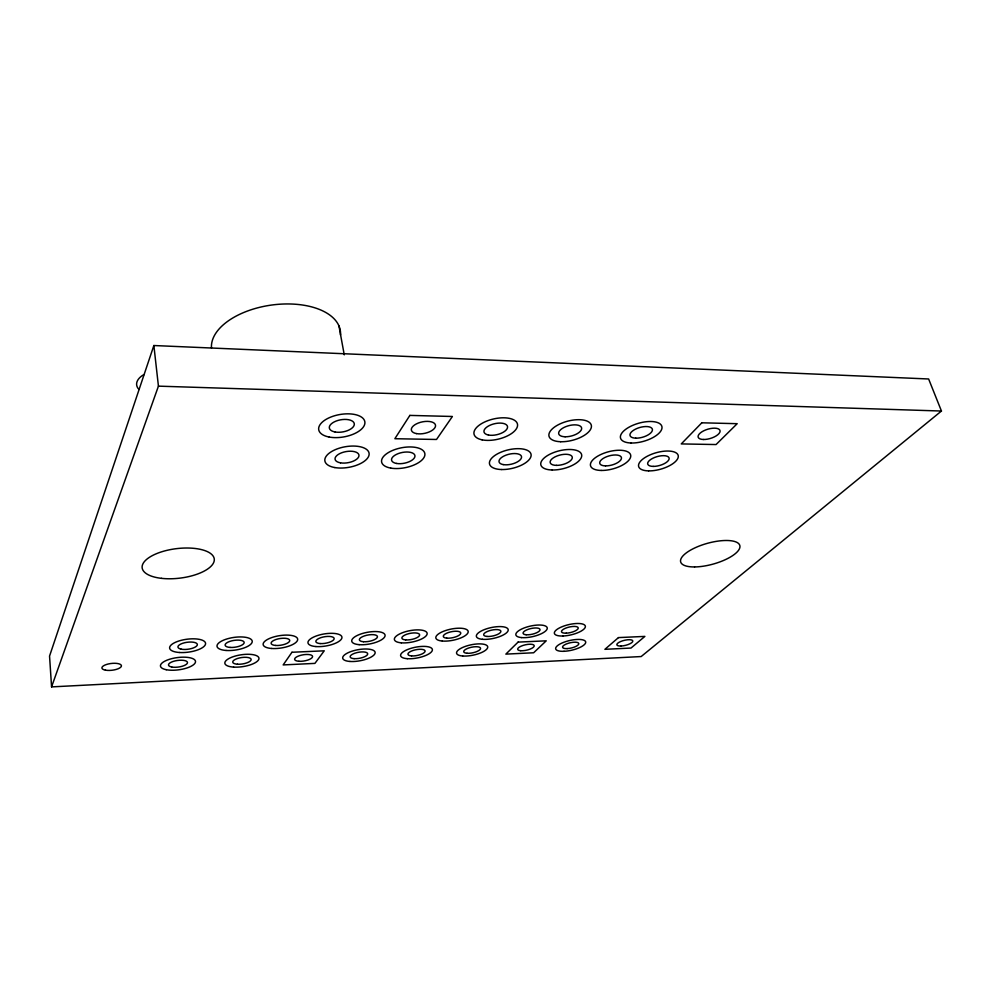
<?xml version="1.0" encoding="UTF-8"?>
<svg xmlns="http://www.w3.org/2000/svg" width="991" height="991" viewBox="0 0 991 991"><rect width="100%" height="100%" fill="white"/><g stroke="black" fill="none" stroke-linecap="round" stroke-linejoin="round"><path stroke-width="1.49" d="M153.865 345.525L49.55 656.067L51.569 686.887L641.165 656.55L941.45 411.03L928.629 378.983L153.865 345.525L158.436 386.143L51.569 686.887M144.129 374.536L142.456 375.44A24.676 12.809 -5.2 0 0 138.096 388.447L139.136 389.401M158.436 386.143L941.45 411.03M338.947 325.915L344.261 354.84M211.492 348.064A65.022 35.317 -8.1 0 1 275.808 304.547A65.022 35.317 -8.1 0 1 340.52 334.97M409.865 415.402L394.852 438.716L436.511 439.471L452.404 416.48L409.865 415.402M291.961 652.264L283.166 664.924L314.915 663.388L324.243 650.814L291.961 652.264M701.814 422.798L681.263 443.918L716.059 444.55L737.193 423.69L701.814 422.798M518.082 642.106L505.856 654.122L533.629 652.772L546.239 640.83L518.082 642.106M618.458 637.597L604.906 649.316L630.994 648.052L644.881 636.408L618.458 637.597M565.105 436.771A11.818 5.327 -14.7 0 0 581.643 428.075A11.818 5.327 -14.7 0 0 563.718 427.604A11.818 5.327 -14.7 0 0 565.105 436.771M631.106 443.002A21.48 9.365 -15.9 0 0 662.013 427.356A21.48 9.365 -15.9 0 0 630.462 426.415A21.48 9.365 -15.9 0 0 631.106 443.002M526.147 634.76A8.684 2.911 -12.7 0 0 539.934 630.214A8.684 2.911 -12.7 0 0 528.562 629.198A8.684 2.911 -12.7 0 0 526.147 634.76M653.156 466.402A11.099 4.608 -15.8 0 0 669.16 458.474A11.099 4.608 -15.8 0 0 652.908 458.214A11.099 4.608 -15.8 0 0 653.156 466.402M486.977 636.445A8.795 2.985 -12.2 0 0 500.814 631.837A8.795 2.985 -12.2 0 0 489.059 630.821A8.795 2.985 -12.2 0 0 486.977 636.445M694.567 566.939A30.684 10.765 -15.5 0 0 739.943 546.908A30.684 10.765 -15.5 0 0 696.239 547.28A30.684 10.765 -15.5 0 0 694.567 566.939M501.731 469.536A21.331 9.476 -13.3 0 0 531.027 454.2A21.331 9.476 -13.3 0 0 498.039 453.556A21.331 9.476 -13.3 0 0 501.731 469.536M503.217 464.593A11.533 5.116 -13.3 0 0 521.427 457.892A11.533 5.116 -13.3 0 0 506.19 455.08A11.533 5.116 -13.3 0 0 503.217 464.593M334.834 467.566A22.446 10.455 -10 0 0 369.11 454.609A22.446 10.455 -10 0 0 336.965 448.985A22.446 10.455 -10 0 0 334.834 467.566M340.508 462.847A12.127 5.649 -10 0 0 358.977 455.798A12.127 5.649 -10 0 0 341.523 452.825A12.127 5.649 -10 0 0 340.508 462.847M105.455 670.151A9.836 3.419 -6.7 0 0 121.311 666.423A9.836 3.419 -6.7 0 0 108.23 663.995A9.836 3.419 -6.7 0 0 105.455 670.151M407.264 658.681A16.178 5.451 -11.1 0 0 432.336 650.356A16.178 5.451 -11.1 0 0 409.89 648.671A16.178 5.451 -11.1 0 0 407.264 658.681M462.661 656.005A15.893 5.277 -11.8 0 0 487.609 647.804A15.893 5.277 -11.8 0 0 466.191 646.107A15.893 5.277 -11.8 0 0 462.661 656.005M521.501 637.585A16.079 5.389 -12.7 0 0 547.044 629.198A16.079 5.389 -12.7 0 0 526.097 627.266A16.079 5.389 -12.7 0 0 521.501 637.585M564.015 651.298A15.435 4.955 -13.1 0 0 585.693 641.908A15.435 4.955 -13.1 0 0 562.269 642.911A15.435 4.955 -13.1 0 0 564.015 651.298M349.947 661.455A16.5 5.636 -10.3 0 0 375.131 653.007A16.5 5.636 -10.3 0 0 351.607 651.322A16.5 5.636 -10.3 0 0 349.947 661.455M563.024 635.999A15.906 5.252 -13.2 0 0 585.359 626.176A15.906 5.252 -13.2 0 0 561.216 627.08A15.906 5.252 -13.2 0 0 563.024 635.999M166.228 669.705A17.689 6.157 -7.7 0 0 195.14 662.967A17.689 6.157 -7.7 0 0 172.521 658.458A17.689 6.157 -7.7 0 0 166.228 669.705M233.566 667.092A17.243 5.971 -8.6 0 0 258.973 658.383A17.243 5.971 -8.6 0 0 233.17 656.699A17.243 5.971 -8.6 0 0 233.566 667.092M179.309 652.487A18.148 6.503 -7.7 0 0 205.571 643.295A18.148 6.503 -7.7 0 0 177.872 641.326A18.148 6.503 -7.7 0 0 179.309 652.487M271.571 648.473A17.491 6.231 -9.1 0 0 297.684 639.492A17.491 6.231 -9.1 0 0 271.893 637.535A17.491 6.231 -9.1 0 0 271.571 648.473M482.406 639.294A16.265 5.525 -12.2 0 0 508.049 630.809A16.265 5.525 -12.2 0 0 486.37 628.876A16.265 5.525 -12.2 0 0 482.406 639.294M359.126 644.658A16.934 5.946 -10.4 0 0 385.065 635.888A16.934 5.946 -10.4 0 0 361.021 633.93A16.934 5.946 -10.4 0 0 359.126 644.658M226.059 650.455A17.801 6.367 -8.4 0 0 252.247 641.363A17.801 6.367 -8.4 0 0 225.514 639.406A17.801 6.367 -8.4 0 0 226.059 650.455M442.333 641.041A16.475 5.661 -11.6 0 0 468.086 632.456A16.475 5.661 -11.6 0 0 445.653 630.511A16.475 5.661 -11.6 0 0 442.333 641.041M401.256 642.825A16.698 5.81 -11 0 0 427.096 634.153A16.698 5.81 -11 0 0 403.882 632.208A16.698 5.81 -11 0 0 401.256 642.825M315.918 646.541A17.206 6.082 -9.7 0 0 341.945 637.659A17.206 6.082 -9.7 0 0 317.046 635.702A17.206 6.082 -9.7 0 0 315.918 646.541M560.695 441.726A21.864 9.86 -14.7 0 0 591.404 425.696A21.864 9.86 -14.7 0 0 558.354 424.718A21.864 9.86 -14.7 0 0 560.695 441.726M648.597 470.886A20.538 8.535 -15.8 0 0 678.302 456.281A20.538 8.535 -15.8 0 0 648.337 455.687A20.538 8.535 -15.8 0 0 648.597 470.886M482.109 439.843A22.31 10.368 -13.2 0 0 517.339 426.737A22.31 10.368 -13.2 0 0 487.77 420.692A22.31 10.368 -13.2 0 0 482.109 439.843M552.235 469.994A21.034 9.154 -14.2 0 0 581.68 454.919A21.034 9.154 -14.2 0 0 549.757 454.287A21.034 9.154 -14.2 0 0 552.235 469.994M390.714 468.086A22.025 10.121 -11.2 0 0 424.829 455.352A22.025 10.121 -11.2 0 0 394.121 449.84A22.025 10.121 -11.2 0 0 390.714 468.086M601.153 470.452A20.774 8.845 -15.1 0 0 630.747 455.612A20.774 8.845 -15.1 0 0 599.828 454.993A20.774 8.845 -15.1 0 0 601.153 470.452M329.161 437.043A23.412 11.372 -9.9 0 0 364.886 423.293A23.412 11.372 -9.9 0 0 331.267 416.877A23.412 11.372 -9.9 0 0 329.161 437.043M161.434 578.335A36.345 14.853 -7 0 0 214.279 559.122A36.345 14.853 -7 0 0 158.882 552.743A36.345 14.853 -7 0 0 161.434 578.335M446.83 638.154A8.907 3.06 -11.6 0 0 460.716 633.497A8.907 3.06 -11.6 0 0 448.551 632.481A8.907 3.06 -11.6 0 0 446.83 638.154M488.439 435.024A12.053 5.599 -13.2 0 0 507.442 427.889A12.053 5.599 -13.2 0 0 491.375 424.681A12.053 5.599 -13.2 0 0 488.439 435.024M556.422 465.374A11.372 4.943 -14.2 0 0 572.278 457.185A11.372 4.943 -14.2 0 0 554.972 456.901A11.372 4.943 -14.2 0 0 556.422 465.374M405.666 639.913A9.03 3.134 -11 0 0 419.602 635.206A9.03 3.134 -11 0 0 407.016 634.178A9.03 3.134 -11 0 0 405.666 639.913M396.549 463.454A11.904 5.475 -11.2 0 0 414.932 456.517A11.904 5.475 -11.2 0 0 398.271 453.593A11.904 5.475 -11.2 0 0 396.549 463.454M605.538 465.894A11.223 4.782 -15.1 0 0 621.481 457.842A11.223 4.782 -15.1 0 0 604.708 457.569A11.223 4.782 -15.1 0 0 605.538 465.894M363.449 641.722A9.154 3.208 -10.4 0 0 377.435 636.953A9.154 3.208 -10.4 0 0 364.391 635.925A9.154 3.208 -10.4 0 0 363.449 641.722M635.801 438.171A11.607 5.066 -15.9 0 0 652.437 429.673A11.607 5.066 -15.9 0 0 635.33 429.227A11.607 5.066 -15.9 0 0 635.801 438.171M335.069 431.977A12.648 6.144 -9.9 0 0 354.307 424.482A12.648 6.144 -9.9 0 0 336.06 421.088A12.648 6.144 -9.9 0 0 335.069 431.977M320.143 643.568A9.303 3.295 -9.8 0 0 334.165 638.749A9.303 3.295 -9.8 0 0 320.663 637.721A9.303 3.295 -9.8 0 0 320.143 643.568M703.375 439.496A11.434 4.806 -16.9 0 0 720.098 431.209A11.434 4.806 -16.9 0 0 703.746 430.788A11.434 4.806 -16.9 0 0 703.375 439.496M416.381 433.587A12.313 5.859 -11.7 0 0 435.495 426.291A12.313 5.859 -11.7 0 0 418.425 422.996A12.313 5.859 -11.7 0 0 416.381 433.587M275.684 645.463A9.452 3.369 -9.1 0 0 289.756 640.595A9.452 3.369 -9.1 0 0 275.783 639.567A9.452 3.369 -9.1 0 0 275.684 645.463M230.061 647.42A9.625 3.444 -8.4 0 0 244.17 642.49A9.625 3.444 -8.4 0 0 229.689 641.45A9.625 3.444 -8.4 0 0 230.061 647.42M181.105 649.142A9.811 3.518 -7.7 0 0 197.147 645.376A9.811 3.518 -7.7 0 0 184.623 642.738A9.811 3.518 -7.7 0 0 181.105 649.142M621.06 646.033A8.213 2.577 -13.8 0 0 632.815 641.016A8.213 2.577 -13.8 0 0 620.552 641.573A8.213 2.577 -13.8 0 0 621.06 646.033M567.112 648.61A8.337 2.676 -13.1 0 0 578.794 643.518A8.337 2.676 -13.1 0 0 566.096 644.088A8.337 2.676 -13.1 0 0 567.112 648.61M520.721 650.715A8.448 2.75 -12.6 0 0 534.124 646.33A8.448 2.75 -12.6 0 0 523.025 645.438A8.448 2.75 -12.6 0 0 520.721 650.715M467.058 653.267A8.585 2.849 -11.8 0 0 480.524 648.82A8.585 2.849 -11.8 0 0 468.904 647.928A8.585 2.849 -11.8 0 0 467.058 653.267M411.55 655.918A8.746 2.948 -11.1 0 0 425.077 651.397A8.746 2.948 -11.1 0 0 412.913 650.517A8.746 2.948 -11.1 0 0 411.55 655.918M354.109 658.656A8.919 3.047 -10.3 0 0 367.698 654.072A8.919 3.047 -10.3 0 0 354.939 653.18A8.919 3.047 -10.3 0 0 354.109 658.656M298.948 661.282A9.105 3.134 -9.5 0 0 312.586 656.637A9.105 3.134 -9.5 0 0 299.257 655.745A9.105 3.134 -9.5 0 0 298.948 661.282M237.468 664.218A9.315 3.233 -8.6 0 0 251.157 659.486A9.315 3.233 -8.6 0 0 237.171 658.606A9.315 3.233 -8.6 0 0 237.468 664.218M171.691 667.005A9.563 3.32 -7.7 0 0 187.287 663.338A9.563 3.32 -7.7 0 0 175.023 660.923A9.563 3.32 -7.7 0 0 171.691 667.005M566.208 633.175A8.597 2.837 -13.2 0 0 578.236 627.848A8.597 2.837 -13.2 0 0 565.167 628.368A8.597 2.837 -13.2 0 0 566.208 633.175"/></g></svg>
